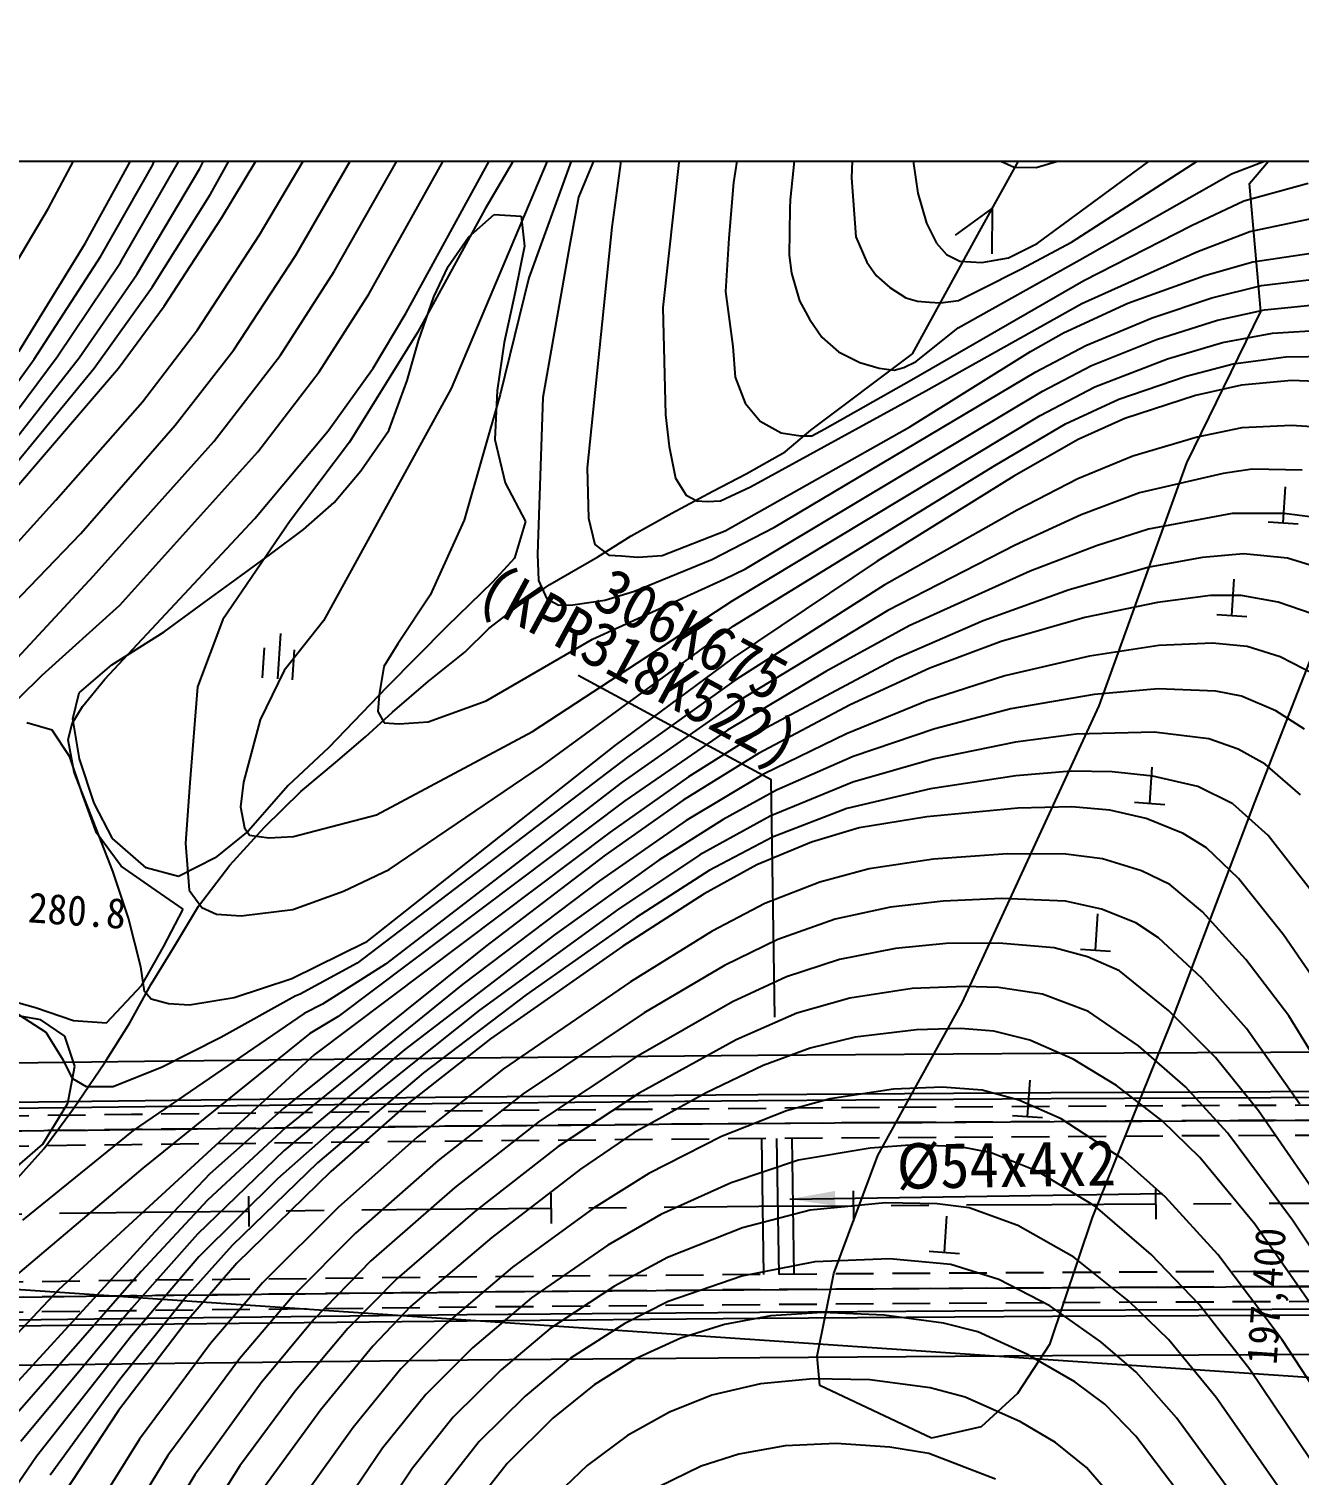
# Model space of a CAD drawing. Header units: millimetres. Extents: x 9574 to 10370, y 1103 to 1809.
# Drawn here: x 9885.7 to 9969.7, y 1464.2 to 1559.9 of the extents above; entities that cross this region are included whole.
import ezdxf
from ezdxf.enums import TextEntityAlignment as Align
from ezdxf.xclip import XClip

# ---------------------------------------------------------------- set-up
doc = ezdxf.new("R2010")
doc.units = ezdxf.units.MM
doc.header["$LTSCALE"] = 10
doc.header["$MEASUREMENT"] = 0
doc.header["$XCLIPFRAME"] = 2
doc.linetypes.add('CENTER', pattern=[2, 1.25, -0.25, 0.25, -0.25])
doc.linetypes.add('HIDDEN', pattern=[0.375, 0.25, -0.125])
doc.layers.add('TX-PAPR', color=2, linetype='Continuous', plot=False)
doc.layers.add('TZ-BASE', color=253, linetype='Continuous')
doc.layers.add('TZ-CABL', color=4, linetype='Continuous')
doc.styles.add('HANA', font='GulimChe.ttf')
doc.styles.get("Standard").update_dxf_attribs({"font": 'GulimChe.ttf'})
doc.linetypes.add('ZIGZAG', pattern='A,0.0001,-0.2,[131,ltypeshp.shx,S=0.2,R=0,X=-0.2,Y=0],-0.4,[131,ltypeshp.shx,S=0.2,R=180,X=0.2,Y=0],-0.2', length=0.8001)
doc.dimstyles.get("Standard").update_dxf_attribs({"dimtxt": 0.18, "dimasz": 0.18, "dimexe": 0.18, "dimexo": 0.0625, "dimgap": 0.09, "dimtad": 0, "dimtih": 1, "dimtoh": 1, "dimdec": 4, "dimzin": 0, "dimdsep": 46, "dimtxsty": 'Standard', "dimcen": 0.09, "dimadec": 0, "dimazin": 0, "dimtfac": 1, "dimtdec": 4, "dimtofl": 0, "dimtmove": 0, "dimatfit": 3, "dimfxl": 0, "dimtolj": 1, "dimtzin": 0, "dimarcsym": 0})

# ---------------------------------------------------------------- blocks, each defined once
blk = doc.blocks.new('JD-DHGFJ67SF3CG')
at = {"layer": 'TZ-BASE'}
for p, q in [((236.706, 74.514, 287), (241.411, 83.747, 287)), ((237.414, 72.814, 286), (242.983, 82.783, 286)), ((235.299, 74.959, 288), (238.752, 82.224, 288)), ((238.159, 71.278, 285), (244.283, 81.342, 285)), ((240.666, 70.135, 284), (246.604, 80.152, 284)), ((279.988, 79.576, 271), (279.819, 73.889, 271)), ((233.592, 74.762, 289), (235.485, 78.9, 289)), ((243.056, 68.79, 283), (249.172, 79.325, 283)), ((245.593, 67.697, 282), (251.716, 78.47, 282)), ((269.263, 78.779, 274), (268.399, 74.908, 274)), ((272.854, 79.068, 273), (272.001, 73.596, 273)), ((276.429, 79.336, 272), (275.765, 72.44, 272)), ((288.285, 70.339, 261.42), (293.26, 79.361, 261.42)), ((222.504, 71.035, 292), (226.32, 78.07, 292)), ((226.706, 71.882, 291), (229.711, 77.596, 291)), ((260.861, 77.762, 278), (253.324, 59.963, 278)), ((259.096, 77.855, 279), (255.593, 71.844, 279)), ((247.889, 66.197, 281), (253.954, 77.066, 281)), ((250.352, 64.956, 280), (256.904, 76.951, 280)), ((262.115, 77.319, 277), (258.474, 67.271, 277)), ((263.614, 77.092, 276), (261.756, 72.609, 276)), ((229.126, 69.541, 290), (232.56, 75.793, 290)), ((283.736, 76.099, 270), (284.205, 72.885, 270)), ((292.091, 69.558, 270), (301.171, 76.234, 270)), ((294.37, 69.633, 271), (303.818, 75.735, 271)), ((306.132, 73.512, 303.7), (308.531, 76.355, 303.7)), ((230.153, 68.702, 289), (233.592, 74.762, 289)), ((231.457, 68.293, 288), (235.299, 74.959, 288)), ((264.582, 75.174, 275), (263.951, 70.621, 275)), ((268.399, 74.908, 274), (267.333, 65.314, 274)), ((289.684, 75.001, 269), (290.58, 74.592, 269)), ((292.029, 74.579, 269), (293.451, 75.001, 269)), ((304.939, 74.167, 272), (308.305, 75.448, 272)), ((232.537, 67.507, 287), (236.706, 74.514, 287)), ((279.819, 73.889, 271), (280.098, 69.996, 271)), ((290.58, 74.592, 269), (292.029, 74.579, 269)), ((294.915, 68.477, 272), (304.939, 74.167, 272)), ((233.569, 66.653, 286), (237.414, 72.814, 286)), ((272.001, 73.596, 273), (271.693, 69.897, 273)), ((284.205, 72.885, 270), (284.774, 70.899, 270)), ((305.763, 72.364, 273), (310.019, 73.539, 273)), ((306.877, 65.042, 303.7), (306.132, 73.512, 303.7)), ((222.512, 64.831, 291), (226.706, 71.882, 291)), ((255.593, 71.844, 279), (251.114, 63.67, 279)), ((261.756, 72.609, 276), (261.17, 69.367, 276)), ((275.737, 71.862, 272), (275.692, 68.781, 272)), ((275.765, 72.44, 272), (275.737, 71.862, 272)), ((286.7, 70.101, 261.42), (289.127, 71.865, 261.42)), ((289.127, 71.865, 261.42), (289.092, 68.866, 261.42)), ((302.306, 70.731, 273), (305.763, 72.364, 273)), ((234.355, 65.415, 285), (238.159, 71.278, 285)), ((254.472, 69.979, 279.34), (256.177, 71.466, 279.34)), ((256.177, 71.466, 279.34), (257.954, 71.355, 279.34)), ((257.954, 71.355, 279.34), (258.189, 69.375, 279.34)), ((284.774, 70.899, 270), (285.434, 69.569, 270)), ((306.165, 70.352, 274), (310.775, 71.324, 274)), ((236.563, 63.846, 284), (240.666, 70.135, 284)), ((253.127, 68.036, 279.34), (254.472, 69.979, 279.34)), ((263.951, 70.621, 275), (262.331, 54.702, 275)), ((271.693, 69.897, 273), (271.484, 66.373, 273)), ((280.098, 69.996, 271), (280.826, 68.318, 271)), ((283.854, 62.252, 261.42), (288.285, 70.339, 261.42)), ((295.19, 67.108, 273), (302.306, 70.731, 273)), ((302.656, 68.998, 274), (306.165, 70.352, 274)), ((224.746, 62.414, 290), (229.126, 69.541, 290)), ((258.189, 69.375, 279.34), (257.562, 66.34, 279.34)), ((261.17, 69.367, 276), (259.394, 59.367, 276)), ((285.434, 69.569, 270), (286.096, 68.815, 270)), ((290.196, 68.595, 270), (292.091, 69.558, 270)), ((291.014, 67.848, 271), (294.37, 69.633, 271)), ((295.053, 65.576, 274), (302.656, 68.998, 274)), ((306.346, 68.341, 275), (311.25, 69.066, 275)), ((225.755, 61.905, 289), (230.153, 68.702, 289)), ((227.283, 62.043, 288), (231.457, 68.293, 288)), ((238.964, 62.526, 283), (243.056, 68.79, 283)), ((252.187, 66.015, 279.34), (253.127, 68.036, 279.34)), ((275.692, 68.781, 272), (275.835, 67.592, 272)), ((280.826, 68.318, 271), (281.44, 67.434, 271)), ((286.096, 68.815, 270), (286.974, 68.391, 270)), ((286.875, 63.976, 272), (294.915, 68.477, 272)), ((286.974, 68.391, 270), (288.441, 68.293, 270)), ((288.441, 68.293, 270), (290.196, 68.595, 270)), ((303.183, 67.425, 275), (306.346, 68.341, 275)), ((228.727, 61.995, 287), (232.537, 67.507, 287)), ((242.042, 62.172, 282), (245.593, 67.697, 282)), ((258.474, 67.271, 277), (256.58, 59.559, 277)), ((275.835, 67.592, 272), (276.384, 65.758, 272)), ((281.44, 67.434, 271), (282.34, 66.643, 271)), ((283.777, 60.538, 273), (295.19, 67.108, 273)), ((288.34, 66.514, 271), (291.014, 67.848, 271)), ((298.092, 65.595, 275), (303.183, 67.425, 275)), ((306.928, 66.771, 276), (311.341, 67.312, 276)), ((229.719, 61.31, 286), (233.569, 66.653, 286)), ((244.614, 61.07, 281), (247.889, 66.197, 281)), ((251.177, 63.107, 279.34), (252.187, 66.015, 279.34)), ((257.562, 66.34, 279.34), (256.842, 62.991, 279.34)), ((271.484, 66.373, 273), (271.967, 62.747, 273)), ((282.34, 66.643, 271), (283.416, 65.952, 271)), ((286.885, 65.771, 271), (288.34, 66.514, 271)), ((303.64, 65.964, 276), (306.928, 66.771, 276)), ((231.326, 61.299, 285), (234.355, 65.415, 285)), ((267.333, 65.314, 274), (267.333, 65.309, 274)), ((267.333, 65.309, 274), (267.503, 58.223, 274)), ((276.384, 65.758, 272), (277.03, 64.535, 272)), ((283.416, 65.952, 271), (284.187, 65.731, 271)), ((284.187, 65.731, 271), (284.97, 65.678, 271)), ((284.737, 59.799, 274), (295.053, 65.576, 274)), ((284.97, 65.678, 271), (285.696, 65.628, 271)), ((285.696, 65.628, 271), (286.885, 65.771, 271)), ((293.834, 63.65, 275), (298.092, 65.595, 275)), ((299.701, 64.629, 276), (303.64, 65.964, 276)), ((304.017, 64.49, 277), (307.127, 65.17, 277)), ((307.127, 65.17, 277), (311.083, 65.557, 277)), ((248.172, 61.301, 280), (250.352, 64.956, 280)), ((277.03, 64.535, 272), (277.848, 63.356, 272)), ((295.305, 62.809, 276), (299.701, 64.629, 276)), ((299.996, 63.199, 277), (304.017, 64.49, 277)), ((301.995, 55.031, 303.7), (306.877, 65.042, 303.7)), ((232.909, 59.083, 284), (236.563, 63.846, 284)), ((251.114, 63.67, 279), (246.607, 56.41, 279)), ((277.848, 63.356, 272), (278.961, 62.382, 272)), ((284.084, 61.752, 272), (286.875, 63.976, 272)), ((291.659, 62.408, 275), (293.834, 63.65, 275)), ((295.682, 61.473, 277), (299.996, 63.199, 277)), ((304.353, 63.004, 278), (307.658, 63.61, 278)), ((307.658, 63.61, 278), (311.216, 63.832, 278)), ((235.087, 57.539, 283), (238.964, 62.526, 283)), ((250.416, 60.483, 279.34), (251.177, 63.107, 279.34)), ((256.842, 62.991, 279.34), (256.386, 59.835, 279.34)), ((271.967, 62.747, 273), (272.109, 60.716, 273)), ((277.116, 57.209, 261.42), (283.854, 62.252, 261.42)), ((278.961, 62.382, 272), (280.373, 61.668, 272)), ((283.681, 57.413, 275), (291.659, 62.408, 275)), ((292.012, 61.069, 276), (295.305, 62.809, 276)), ((300.719, 61.918, 278), (304.353, 63.004, 278)), ((222.245, 57.062, 289), (225.755, 61.905, 289)), ((223.219, 56.625, 288), (227.283, 62.043, 288)), ((223.953, 55.881, 287), (228.727, 61.995, 287)), ((224.17, 54.529, 286), (229.719, 61.31, 286)), ((224.588, 53.432, 285), (231.326, 61.299, 285)), ((237.641, 56.45, 282), (242.042, 62.172, 282)), ((245.202, 57.161, 280), (248.172, 61.301, 280)), ((280.373, 61.668, 272), (281.639, 61.301, 272)), ((281.639, 61.301, 272), (282.641, 61.177, 272)), ((282.641, 61.177, 272), (283.271, 61.358, 272)), ((283.271, 61.358, 272), (284.084, 61.752, 272)), ((292.438, 59.786, 277), (295.682, 61.473, 277)), ((295.899, 60.068, 278), (300.719, 61.918, 278)), ((301.951, 60.784, 279), (305.046, 61.599, 279)), ((305.046, 61.599, 279), (308.539, 62.054, 279)), ((308.539, 62.054, 279), (311.467, 62.098, 279)), ((240.542, 55.776, 281), (244.614, 61.07, 281)), ((249.219, 57.177, 279.34), (250.416, 60.483, 279.34)), ((272.109, 60.716, 273), (272.777, 58.986, 273)), ((274.716, 50.785, 276), (292.012, 61.069, 276)), ((278.052, 57.279, 273), (283.777, 60.538, 273)), ((297.493, 59.251, 279), (301.951, 60.784, 279)), ((308.914, 60.483, 280), (305.601, 60.172, 280)), ((311.733, 60.372, 280), (308.914, 60.483, 280)), ((253.324, 59.963, 278), (244.888, 44.583, 278)), ((256.58, 59.559, 277), (254.188, 51.243, 277)), ((256.386, 59.835, 279.34), (256.224, 56.579, 279.34)), ((259.394, 59.367, 276), (259.051, 48.996, 276)), ((272.798, 48.029, 277), (292.438, 59.786, 277)), ((273.13, 53.46, 274), (284.737, 59.799, 274)), ((292.286, 58.163, 278), (295.899, 60.068, 278)), ((302.574, 59.486, 280), (297.897, 57.969, 280)), ((305.601, 60.172, 280), (302.574, 59.486, 280)), ((227.183, 52.571, 284), (232.909, 59.083, 284)), ((272.777, 58.986, 273), (273.763, 57.796, 273)), ((293.967, 57.624, 279), (297.493, 59.251, 279)), ((228.832, 50.355, 283), (235.087, 57.539, 283)), ((267.503, 58.223, 274), (267.753, 56.129, 274)), ((271.455, 50.553, 275), (283.681, 57.413, 275)), ((271.962, 45.923, 278), (292.286, 58.163, 278)), ((273.763, 57.796, 273), (275.171, 57.026, 273)), ((289.286, 54.86, 279), (293.967, 57.624, 279)), ((297.897, 57.969, 280), (294.798, 56.583, 280)), ((308.921, 57.516, 281), (305.638, 57.35, 281)), ((311.301, 57.364, 281), (308.921, 57.516, 281)), ((229.674, 47.571, 282), (237.641, 56.45, 282)), ((240.347, 51.369, 280), (245.202, 57.161, 280)), ((247.353, 54.507, 279.34), (249.219, 57.177, 279.34)), ((256.224, 56.579, 279.34), (256.902, 53.726, 279.34)), ((275.171, 57.026, 273), (276.449, 56.827, 273)), ((275.424, 55.77, 272.43), (277.116, 57.209, 272.43)), ((276.449, 56.827, 273), (277.179, 56.833, 273)), ((277.179, 56.833, 273), (278.052, 57.279, 273)), ((294.798, 56.583, 280), (290.54, 54.149, 280)), ((302.685, 56.73, 281), (298.413, 55.489, 281)), ((305.638, 57.35, 281), (302.685, 56.73, 281)), ((231.416, 45.634, 281), (240.542, 55.776, 281)), ((246.607, 56.41, 279), (242.695, 51.206, 279)), ((267.753, 56.129, 274), (268.171, 54.023, 274)), ((272.849, 54.322, 272.43), (275.424, 55.77, 272.43)), ((262.331, 54.702, 275), (262.425, 51.382, 275)), ((271.989, 44.245, 279), (289.286, 54.86, 279)), ((298.413, 55.489, 281), (294.785, 53.975, 281)), ((296.199, 38.968, 303.7), (301.995, 55.031, 303.7)), ((306.322, 54.613, 282), (304.394, 54.345, 282)), ((309.614, 54.564, 282), (306.322, 54.613, 282)), ((245.587, 52.423, 279.34), (247.353, 54.507, 279.34)), ((256.902, 53.726, 279.34), (258.24, 51.159, 279.34)), ((268.171, 54.023, 274), (268.881, 52.908, 274)), ((270.636, 53.17, 272.43), (272.849, 54.322, 272.43)), ((290.54, 54.149, 280), (281.519, 48.537, 280)), ((294.785, 53.975, 281), (290.763, 51.909, 281)), ((304.394, 54.345, 282), (298.857, 53.047, 282)), ((267.931, 51.721, 272.43), (270.636, 53.17, 272.43)), ((268.881, 52.908, 274), (269.585, 52.523, 274)), ((271.158, 52.528, 274), (273.13, 53.46, 274)), ((298.857, 53.047, 282), (295.01, 51.597, 282)), ((308.36, 51.068, 284.88), (308.523, 53.463, 284.88)), ((217.444, 41.828, 284), (227.183, 52.571, 284)), ((243.561, 50.637, 279.34), (245.587, 52.423, 279.34)), ((265.233, 50.221, 272.43), (267.931, 51.721, 272.43)), ((269.585, 52.523, 274), (270.256, 52.477, 274)), ((270.256, 52.477, 274), (271.158, 52.528, 274)), ((290.763, 51.909, 281), (281.973, 46.945, 281)), ((304.987, 51.693, 283), (299.467, 50.663, 283)), ((308.4, 51.694, 283), (304.987, 51.693, 283)), ((310.327, 51.436, 283), (308.4, 51.694, 283)), ((230.433, 40.733, 280), (240.347, 51.369, 280)), ((242.695, 51.206, 279), (238.236, 44.671, 279)), ((254.188, 51.243, 277), (251.935, 46.29, 277)), ((258.24, 51.159, 279.34), (257.514, 48.743, 279.34)), ((262.425, 51.382, 275), (262.841, 49.644, 275)), ((270.583, 48.648, 276), (274.716, 50.785, 276)), ((295.01, 51.597, 282), (290.633, 49.593, 282)), ((307.362, 51.136, 284.88), (309.358, 51, 284.88)), ((220.099, 41.296, 283), (228.832, 50.355, 283)), ((241.384, 49.001, 279.34), (243.561, 50.637, 279.34)), ((263.033, 48.827, 272.43), (265.233, 50.221, 272.43)), ((267.281, 48.914, 275), (271.455, 50.553, 275)), ((299.467, 50.663, 283), (296.014, 49.56, 283)), ((239.412, 47.562, 279.34), (241.384, 49.001, 279.34)), ((259.051, 48.996, 276), (259.115, 47.259, 276)), ((259.851, 47, 272.43), (263.033, 48.827, 272.43)), ((262.841, 49.644, 275), (263.755, 48.94, 275)), ((263.755, 48.94, 275), (264.606, 48.882, 275)), ((264.606, 48.882, 275), (265.67, 48.81, 275)), ((265.67, 48.81, 275), (267.281, 48.914, 275)), ((290.633, 49.593, 282), (282.211, 45.267, 282)), ((296.014, 49.56, 283), (291.636, 47.869, 283)), ((305.737, 49.013, 284), (303.026, 48.786, 284)), ((308.654, 48.723, 284), (305.737, 49.013, 284)), ((257.514, 48.743, 279.34), (256.062, 47.148, 279.34)), ((265.451, 46.554, 276), (270.583, 48.648, 276)), ((271.396, 47.339, 277), (272.798, 48.029, 277)), ((281.519, 48.537, 280), (271.987, 42.132, 280)), ((291.636, 47.869, 283), (283.631, 44.263, 283)), ((299.496, 48.146, 284), (294.199, 46.639, 284)), ((303.026, 48.786, 284), (299.496, 48.146, 284)), ((312.481, 48.001, 303.7), (306.459, 32.595, 303.7)), ((311.018, 48.002, 284), (308.654, 48.723, 284)), ((215.255, 32.034, 282), (229.674, 47.571, 282)), ((237.006, 45.801, 279.34), (239.412, 47.562, 279.34)), ((256.062, 47.148, 279.34), (253.055, 44.206, 279.34)), ((257.716, 45.531, 272.43), (259.851, 47, 272.43)), ((259.115, 47.259, 276), (259.67, 46.036, 276)), ((262.68, 43.369, 277), (271.396, 47.339, 277)), ((281.973, 46.945, 281), (272.181, 40.7, 281)), ((304.966, 44.945, 286.8), (305.129, 47.339, 286.8)), ((251.935, 46.29, 277), (249.8, 43.062, 277)), ((258.706, 37.258, 278), (271.962, 45.923, 278)), ((259.67, 46.036, 276), (260.462, 45.617, 276)), ((261.376, 45.646, 276), (263.495, 45.958, 276)), ((263.495, 45.958, 276), (265.451, 46.554, 276)), ((294.199, 46.639, 284), (288.518, 44.582, 284)), ((303.551, 46.27, 285), (300.047, 45.811, 285)), ((305.592, 46.273, 285), (303.551, 46.27, 285)), ((308.025, 45.832, 285), (305.592, 46.273, 285)), ((226.279, 40.992, 281), (231.416, 45.634, 281)), ((234.359, 43.867, 279.34), (237.006, 45.801, 279.34)), ((255.823, 44.087, 272.43), (257.716, 45.531, 272.43)), ((260.462, 45.617, 276), (261.376, 45.646, 276)), ((282.211, 45.267, 282), (272.086, 39.135, 282)), ((300.047, 45.811, 285), (295.252, 44.804, 285)), ((303.968, 45.013, 286.8), (305.963, 44.877, 286.8)), ((310.289, 45.041, 285), (308.025, 45.832, 285)), ((238.236, 44.671, 279), (236.565, 40.226, 279)), ((244.888, 44.583, 278), (242.293, 41.295, 278)), ((253.055, 44.206, 279.34), (249.083, 40.197, 279.34)), ((254.233, 42.522, 272.43), (255.823, 44.087, 272.43)), ((259.375, 35.024, 279), (271.989, 44.245, 279)), ((283.631, 44.263, 283), (278.12, 41.242, 283)), ((288.518, 44.582, 284), (282.796, 42.093, 284)), ((295.252, 44.804, 285), (289.719, 43.219, 285)), ((230.882, 41.678, 279.34), (234.359, 43.867, 279.34)), ((242.048, 43.74, 289.92), (241.844, 40.747, 289.92)), ((249.8, 43.062, 277), (248.878, 41.575, 277)), ((255.653, 39.289, 277), (262.68, 43.369, 277)), ((289.719, 43.219, 285), (284.992, 41.45, 285)), ((303.695, 43.112, 286), (300.137, 42.963, 286)), ((305.993, 42.884, 286), (303.695, 43.112, 286)), ((240.846, 40.815, 289.92), (240.983, 42.81, 289.92)), ((242.842, 40.679, 289.92), (242.978, 42.674, 289.92)), ((251.806, 40.582, 272.43), (254.233, 42.522, 272.43)), ((271.987, 42.132, 280), (264.156, 36.337, 280)), ((295.556, 42.256, 286), (289.958, 40.951, 286)), ((300.137, 42.963, 286), (295.556, 42.256, 286)), ((308.171, 42.202, 286), (305.993, 42.884, 286)), ((310.488, 41.025, 286), (308.171, 42.202, 286)), ((228.73, 39.821, 279.34), (230.882, 41.678, 279.34)), ((242.293, 41.295, 278), (240.702, 38.03, 278)), ((248.878, 41.575, 277), (248.566, 39.682, 277)), ((278.12, 41.242, 283), (271.613, 37.357, 283)), ((282.796, 42.093, 284), (274.139, 37.481, 284)), ((284.992, 41.45, 285), (279.733, 39.025, 285)), ((220.509, 35.302, 281), (226.279, 40.992, 281)), ((228.945, 38.921, 280), (230.433, 40.733, 280)), ((236.565, 40.226, 279), (236.041, 33.88, 279)), ((249.083, 40.197, 279.34), (245.252, 36.198, 279.34)), ((249.451, 38.538, 272.43), (251.806, 40.582, 272.43)), ((272.181, 40.7, 281), (264.998, 35.565, 281)), ((289.958, 40.951, 286), (284.82, 39.288, 286)), ((228.313, 38.105, 279.34), (228.73, 39.821, 279.34)), ((248.566, 39.682, 277), (248.492, 38.592, 277)), ((251.82, 37.91, 277), (255.653, 39.289, 277)), ((284.82, 39.288, 286), (279.474, 37.123, 286)), ((295.857, 39.723, 287), (290.35, 38.765, 287)), ((300.092, 40.099, 287), (295.857, 39.723, 287)), ((303.9, 39.94, 287), (300.092, 40.099, 287)), ((305.613, 39.598, 287), (303.9, 39.94, 287)), ((307.868, 38.627, 287), (305.613, 39.598, 287)), ((228.27, 37.786, 280), (228.945, 38.921, 280)), ((247.676, 36.915, 272.43), (249.451, 38.538, 272.43)), ((248.492, 38.592, 277), (248.896, 37.835, 277)), ((272.086, 39.135, 282), (264.639, 33.911, 282)), ((279.733, 39.025, 285), (273.668, 35.819, 285)), ((290.35, 38.765, 287), (285.315, 37.443, 287)), ((287.141, 19.319, 303.7), (296.199, 38.968, 303.7)), ((309.766, 37.421, 287), (307.868, 38.627, 287)), ((226.938, 37.347, 280.67), (225.267, 37.832, 280.67)), ((228.12, 35.582, 280.67), (226.938, 37.347, 280.67)), ((228.003, 36.723, 280), (228.27, 37.786, 280)), ((228.754, 35.469, 279.34), (228.313, 38.105, 279.34)), ((240.702, 38.03, 278), (239.6, 33.911, 278)), ((248.896, 37.835, 277), (249.895, 37.767, 277)), ((249.895, 37.767, 277), (251.82, 37.91, 277)), ((271.613, 37.357, 283), (264.825, 32.682, 283)), ((274.139, 37.481, 284), (269.034, 34.273, 284)), ((285.315, 37.443, 287), (279.915, 35.602, 287)), ((228.402, 34.573, 280), (228.003, 36.723, 280)), ((245.686, 35.216, 272.43), (247.676, 36.915, 272.43)), ((248.391, 31.761, 278), (258.706, 37.258, 278)), ((279.474, 37.123, 286), (274.031, 34.464, 286)), ((290.67, 36.567, 288), (285.278, 35.454, 288)), ((294.669, 37.091, 288), (290.67, 36.567, 288)), ((299.828, 37.216, 288), (294.669, 37.091, 288)), ((303.457, 36.772, 288), (299.828, 37.216, 288)), ((305.382, 36.095, 288), (303.457, 36.772, 288)), ((228.902, 33.224, 280.67), (228.12, 35.582, 280.67)), ((229.716, 32.527, 279.34), (228.754, 35.469, 279.34)), ((245.252, 36.198, 279.34), (242.555, 33.696, 279.34)), ((264.998, 35.565, 281), (247.109, 21.937, 281)), ((264.156, 36.337, 280), (247.678, 23.304, 280)), ((273.668, 35.819, 285), (268.668, 32.727, 285)), ((279.915, 35.602, 287), (274.855, 33.376, 287)), ((285.278, 35.454, 288), (279.908, 33.924, 288)), ((307.177, 35.114, 288), (305.382, 36.095, 288)), ((230.963, 28.022, 280), (228.402, 34.573, 280)), ((243.4, 33.297, 272.43), (245.686, 35.216, 272.43)), ((249.239, 28.147, 279), (259.375, 35.024, 279)), ((274.031, 34.464, 286), (268.877, 31.384, 286)), ((294.338, 34.645, 289), (290.684, 34.342, 289)), ((297.061, 34.608, 289), (294.338, 34.645, 289)), ((299.746, 34.319, 289), (297.061, 34.608, 289)), ((299.537, 32.516, 290.96), (299.701, 34.91, 290.96)), ((309.51, 33.068, 288), (307.177, 35.114, 288)), ((236.041, 33.88, 279), (235.769, 29.886, 279)), ((239.6, 33.911, 278), (239.398, 32.283, 278)), ((242.555, 33.696, 279.34), (239.904, 30.679, 279.34)), ((264.639, 33.911, 282), (249.001, 21.878, 282)), ((269.034, 34.273, 284), (263.86, 30.614, 284)), ((279.908, 33.924, 288), (274.432, 31.666, 288)), ((290.684, 34.342, 289), (285.04, 33.478, 289)), ((302.727, 33.621, 289), (299.746, 34.319, 289)), ((305.034, 32.471, 289), (302.727, 33.621, 289)), ((229.874, 30.571, 280.67), (228.902, 33.224, 280.67)), ((240.984, 30.936, 272.43), (243.4, 33.297, 272.43)), ((264.825, 32.682, 283), (245.866, 18.418, 283)), ((268.668, 32.727, 285), (263.517, 29.081, 285)), ((274.855, 33.376, 287), (271.329, 31.449, 287)), ((285.04, 33.478, 289), (279.507, 32.167, 289)), ((298.54, 32.584, 290.96), (300.535, 32.448, 290.96)), ((306.459, 32.595, 303.7), (300.92, 17.958, 303.7)), ((230.93, 30.189, 279.34), (229.716, 32.527, 279.34)), ((239.398, 32.283, 278), (239.668, 30.897, 278)), ((242.911, 30.311, 278), (248.391, 31.761, 278)), ((274.432, 31.666, 288), (269.779, 29.103, 288)), ((279.507, 32.167, 289), (274.592, 30.287, 289)), ((284.792, 31.63, 290), (280.329, 30.887, 290)), ((290.824, 32.187, 290), (284.792, 31.63, 290)), ((294.379, 32.293, 290), (290.824, 32.187, 290)), ((296.897, 32.07, 290), (294.379, 32.293, 290)), ((299.309, 31.512, 290), (296.897, 32.07, 290)), ((307.37, 30.379, 289), (305.034, 32.471, 289)), ((239.904, 30.679, 279.34), (237.728, 28.903, 279.34)), ((238.698, 28.426, 272.43), (240.984, 30.936, 272.43)), ((239.668, 30.897, 278), (240, 30.418, 278)), ((268.877, 31.384, 286), (263.153, 27.386, 286)), ((271.329, 31.449, 287), (267.077, 28.745, 287)), ((280.329, 30.887, 290), (277.162, 29.953, 290)), ((301.757, 30.521, 290), (299.309, 31.512, 290)), ((231.517, 28.364, 280.67), (229.874, 30.571, 280.67)), ((233.153, 28.243, 279.34), (230.93, 30.189, 279.34)), ((235.769, 29.886, 279), (236.012, 26.77, 279)), ((240, 30.418, 278), (241.265, 30.241, 278)), ((241.265, 30.241, 278), (242.911, 30.311, 278)), ((263.86, 30.614, 284), (244.28, 15.882, 284)), ((274.592, 30.287, 289), (270.407, 28.08, 289)), ((277.162, 29.953, 290), (273.544, 28.446, 290)), ((303.299, 29.569, 290), (301.757, 30.521, 290)), ((310.321, 26.598, 289), (307.37, 30.379, 289)), ((237.728, 28.903, 279.34), (235.31, 27.685, 279.34)), ((263.517, 29.081, 285), (255.608, 23.034, 285)), ((267.077, 28.745, 287), (260.172, 23.82, 287)), ((269.779, 29.103, 288), (264.335, 25.478, 288)), ((285.228, 28.83, 291), (280.987, 28.186, 291)), ((290.128, 29.17, 291), (285.228, 28.83, 291)), ((293.997, 29.15, 291), (290.128, 29.17, 291)), ((296.407, 28.851, 291), (293.997, 29.15, 291)), ((298.994, 28.05, 291), (296.407, 28.851, 291)), ((305.414, 27.533, 290), (303.299, 29.569, 290)), ((231.984, 24.911, 280), (230.963, 28.022, 280)), ((233.823, 26.754, 280.67), (231.517, 28.364, 280.67)), ((235.31, 27.685, 279.34), (233.153, 28.243, 279.34)), ((236.619, 25.721, 272.43), (238.698, 28.426, 272.43)), ((246.223, 26.712, 279), (249.239, 28.147, 279)), ((270.407, 28.08, 289), (265.568, 24.961, 289)), ((273.544, 28.446, 290), (270.076, 26.534, 290)), ((280.987, 28.186, 291), (277.719, 27.304, 291)), ((300.87, 27.149, 291), (298.994, 28.05, 291)), ((263.153, 27.386, 286), (254.111, 20.542, 286)), ((277.719, 27.304, 291), (274.088, 25.878, 291)), ((303.02, 25.332, 291), (300.87, 27.149, 291)), ((308.392, 23.808, 290), (305.414, 27.533, 290)), ((235.613, 25.519, 280.67), (233.823, 26.754, 280.67)), ((236.012, 26.77, 279), (236.846, 25.619, 279)), ((242.856, 25.482, 279), (246.223, 26.712, 279)), ((270.076, 26.534, 290), (264.695, 23.057, 290)), ((274.088, 25.878, 291), (270.605, 24.055, 291)), ((285.868, 26.05, 292), (282.401, 25.641, 292)), ((289.764, 26.212, 292), (285.868, 26.05, 292)), ((293.97, 26.034, 292), (289.764, 26.212, 292)), ((296.347, 25.508, 292), (293.97, 26.034, 292)), ((232.815, 21.707, 280), (231.984, 24.911, 280)), ((234.299, 23.013, 280.67), (235.613, 25.519, 280.67)), ((234.977, 22.946, 272.43), (236.619, 25.721, 272.43)), ((236.846, 25.619, 279), (237.82, 25.188, 279)), ((237.82, 25.188, 279), (239.454, 25.076, 279)), ((239.454, 25.076, 279), (242.856, 25.482, 279)), ((264.335, 25.478, 288), (255.198, 18.837, 288)), ((265.568, 24.961, 289), (258.286, 19.842, 289)), ((282.401, 25.641, 292), (278.728, 24.853, 292)), ((295.948, 22.807, 293.52), (296.112, 25.202, 293.52)), ((298.609, 24.61, 292), (296.347, 25.508, 292)), ((305.884, 22.181, 291), (303.02, 25.332, 291)), ((270.605, 24.055, 291), (265.186, 20.698, 291)), ((278.728, 24.853, 292), (274.945, 23.513, 292)), ((300.117, 23.622, 292), (298.609, 24.61, 292)), ((232.875, 20.494, 280.67), (234.299, 23.013, 280.67)), ((255.608, 23.034, 285), (242.265, 12.346, 285)), ((247.678, 23.304, 280), (242.787, 20.91, 280)), ((260.172, 23.82, 287), (250.272, 16.228, 287)), ((264.695, 23.057, 290), (255.941, 16.942, 290)), ((274.945, 23.513, 292), (271.404, 21.782, 292)), ((286.07, 23.231, 293), (282.713, 22.902, 293)), ((289.565, 23.271, 293), (286.07, 23.231, 293)), ((293.224, 22.963, 293), (289.565, 23.271, 293)), ((295.416, 22.359, 293), (293.224, 22.963, 293)), ((302.974, 20.946, 292), (300.117, 23.622, 292)), ((311.213, 19.709, 290), (308.392, 23.808, 290)), ((233.501, 20.561, 272.43), (234.977, 22.946, 272.43)), ((279.016, 22.186, 293), (275.521, 21.038, 293)), ((282.713, 22.902, 293), (279.016, 22.186, 293)), ((294.951, 22.875, 293.52), (296.946, 22.739, 293.52)), ((297.537, 21.44, 293), (295.416, 22.359, 293)), ((308.747, 18.451, 291), (305.884, 22.181, 291)), ((233.052, 20.059, 280), (232.815, 21.707, 280)), ((247.109, 21.937, 281), (243.356, 19.893, 281)), ((249.001, 21.878, 282), (244.818, 19.236, 282)), ((271.404, 21.782, 292), (266.109, 18.659, 292)), ((300.784, 18.812, 293), (297.537, 21.44, 293)), ((230.549, 17.986, 280.67), (232.875, 20.494, 280.67)), ((232.073, 17.993, 272.43), (233.501, 20.561, 272.43)), ((242.787, 20.91, 280), (238.971, 19.655, 280)), ((254.111, 20.542, 286), (242.402, 11.066, 286)), ((265.186, 20.698, 291), (256.794, 14.946, 291)), ((275.521, 21.038, 293), (271.941, 19.382, 293)), ((283.826, 20.254, 294), (279.709, 19.636, 294)), ((287.299, 20.405, 294), (283.826, 20.254, 294)), ((289.526, 20.328, 294), (287.299, 20.405, 294)), ((292.443, 19.894, 294), (289.526, 20.328, 294)), ((305.927, 17.614, 292), (302.974, 20.946, 292)), ((222.631, 19.899, 280.67), (225.847, 19.009, 280.67)), ((233.485, 19.563, 280), (233.052, 20.059, 280)), ((234.63, 19.252, 280), (233.485, 19.563, 280)), ((236.022, 19.157, 280), (234.63, 19.252, 280)), ((238.971, 19.655, 280), (236.022, 19.157, 280)), ((243.026, 19.752, 281), (238.1, 17.024, 281)), ((243.356, 19.893, 281), (243.026, 19.752, 281)), ((244.818, 19.236, 282), (243.606, 18.601, 282)), ((258.286, 19.842, 289), (251.512, 14.69, 289)), ((271.941, 19.382, 293), (265.553, 15.723, 293)), ((279.709, 19.636, 294), (276.195, 18.622, 294)), ((281.549, 9.206, 303.7), (287.141, 19.319, 303.7)), ((295.497, 18.752, 294), (292.443, 19.894, 294)), ((226.203, 18.202, 282.27), (223.676, 18.625, 282.27)), ((226.538, 17.344, 281), (224.746, 18.519, 281)), ((225.847, 19.009, 280.67), (228.345, 18.147, 280.67)), ((227.782, 17.102, 282.27), (226.203, 18.202, 282.27)), ((243.606, 18.601, 282), (232.298, 10.868, 282)), ((245.866, 18.418, 283), (243.983, 17.29, 283)), ((255.198, 18.837, 288), (247.723, 12.863, 288)), ((266.109, 18.659, 292), (258.091, 13.304, 292)), ((276.195, 18.622, 294), (272.179, 16.864, 294)), ((298.801, 16.482, 294), (295.497, 18.752, 294)), ((303.894, 15.701, 293), (300.784, 18.812, 293)), ((315.504, 7.36, 291), (308.747, 18.451, 291)), ((227.7, 15.51, 281), (226.538, 17.344, 281)), ((228.345, 18.147, 280.67), (230.549, 17.986, 280.67)), ((230.42, 15.359, 272.43), (232.073, 17.993, 272.43)), ((243.983, 17.29, 283), (232.946, 8.368, 283)), ((284.115, 17.529, 295), (280.065, 17.038, 295)), ((287.022, 17.627, 295), (284.115, 17.529, 295)), ((289.237, 17.44, 295), (287.022, 17.627, 295)), ((291.598, 16.843, 295), (289.237, 17.44, 295)), ((300.92, 17.958, 303.7), (295.734, 5.121, 303.7)), ((309.472, 12.611, 292), (305.927, 17.614, 292)), ((228.45, 15.132, 282.27), (227.782, 17.102, 282.27)), ((238.1, 17.024, 281), (234.222, 15.065, 281)), ((255.941, 16.942, 290), (250.502, 12.682, 290)), ((272.179, 16.864, 294), (265.773, 13.333, 294)), ((277.075, 16.313, 295), (273.977, 15.165, 295)), ((280.065, 17.038, 295), (277.075, 16.313, 295)), ((294.463, 15.592, 295), (291.598, 16.843, 295)), ((301.904, 13.761, 294), (298.801, 16.482, 294)), ((244.28, 15.882, 284), (227.367, 0.326, 284)), ((228.32, 14.298, 281), (227.7, 15.51, 281)), ((228.359, 12.332, 272.43), (230.42, 15.359, 272.43)), ((250.272, 16.228, 287), (242.279, 9.538, 287)), ((265.553, 15.723, 293), (259.168, 11.497, 293)), ((297.337, 13.852, 295), (294.463, 15.592, 295)), ((306.733, 12.173, 293), (303.894, 15.701, 293)), ((227.971, 12.669, 282.27), (228.45, 15.132, 282.27)), ((234.222, 15.065, 281), (230.974, 13.766, 281)), ((251.512, 14.69, 289), (244.492, 8.725, 289)), ((256.794, 14.946, 291), (251.083, 10.419, 291)), ((273.977, 15.165, 295), (270.197, 13.37, 295)), ((229.219, 13.769, 281), (228.32, 14.298, 281)), ((230.974, 13.766, 281), (229.219, 13.769, 281)), ((282.586, 13.597, 296), (278.397, 12.96, 296)), ((285.807, 13.742, 296), (282.586, 13.597, 296)), ((288.462, 13.536, 296), (285.807, 13.742, 296)), ((290.883, 12.88, 296), (288.462, 13.536, 296)), ((291.459, 11.797, 297.83), (291.622, 14.192, 297.83)), ((300.359, 11.516, 295), (297.337, 13.852, 295)), ((304.673, 10.713, 294), (301.904, 13.761, 294)), ((226.323, 9.965, 282.27), (227.971, 12.669, 282.27)), ((247.723, 12.863, 288), (241.839, 7.679, 288)), ((250.502, 12.682, 290), (245.385, 8.149, 290)), ((258.091, 13.304, 292), (252.483, 8.89, 292)), ((265.773, 13.333, 294), (260.416, 9.818, 294)), ((270.197, 13.37, 295), (265.425, 10.725, 295)), ((278.397, 12.96, 296), (275.516, 12.173, 296)), ((293.684, 11.633, 296), (290.883, 12.88, 296)), ((226.393, 9.66, 272.43), (228.359, 12.332, 272.43)), ((242.265, 12.346, 285), (237.364, 8, 285)), ((259.168, 11.497, 293), (253.581, 7.11, 293)), ((275.516, 12.173, 296), (271.221, 10.467, 296)), ((290.461, 11.865, 297.83), (292.456, 11.729, 297.83)), ((297.73, 8.994, 296), (293.684, 11.633, 296)), ((302.857, 9.082, 295), (300.359, 11.516, 295)), ((311.713, 4.94, 293), (306.733, 12.173, 293)), ((232.298, 10.868, 282), (224.99, 4.933, 282)), ((242.402, 11.066, 286), (237.222, 6.251, 286)), ((265.425, 10.725, 295), (261.879, 8.311, 295)), ((308.988, 4.943, 294), (304.673, 10.713, 294)), ((79.752, 10.249), (698.738, -31.967)), ((224.286, 7.288, 272.43), (226.393, 9.66, 272.43)), ((224.469, 8.358, 282.27), (226.323, 9.965, 282.27)), ((251.083, 10.419, 291), (245.869, 5.783, 291)), ((260.416, 9.818, 294), (254.909, 5.522, 294)), ((271.221, 10.467, 296), (266.411, 8.029, 296)), ((281.04, 9.703, 297), (276.297, 8.897, 297)), ((283.989, 9.928, 297), (281.04, 9.703, 297)), ((287.013, 9.791, 297), (283.989, 9.928, 297)), ((289.055, 9.393, 297), (287.013, 9.791, 297)), ((242.279, 9.538, 287), (236.559, 4.01, 287)), ((244.492, 8.725, 289), (238.842, 3.271, 289)), ((252.483, 8.89, 292), (247.01, 4.073, 292)), ((276.297, 8.897, 297), (271.857, 7.411, 297)), ((278.653, 1.415, 303.7), (281.549, 9.206, 303.7)), ((292.128, 8.156, 297), (289.055, 9.393, 297)), ((300.576, 6.457, 296), (297.73, 8.994, 296)), ((306.495, 4.672, 295), (302.857, 9.082, 295)), ((232.946, 8.368, 283), (221.649, -1.156, 283)), ((237.364, 8, 285), (233.734, 4.176, 285)), ((241.839, 7.679, 288), (236.648, 2.507, 288)), ((245.385, 8.149, 290), (239.153, 2.092, 290)), ((261.879, 8.311, 295), (256.034, 3.795, 295)), ((266.411, 8.029, 296), (262.74, 5.735, 296)), ((295.944, 5.839, 297), (292.128, 8.156, 297)), ((253.581, 7.11, 293), (248.022, 2.242, 293)), ((259.921, 6.719), (259.939, 4.719)), ((271.857, 7.411, 297), (267.208, 5.308, 297)), ((279.922, 6.879), (279.936, 4.879)), ((299.924, 6.999), (299.934, 4.999)), ((237.222, 6.251, 286), (232.832, 1.537, 286)), ((239.92, 6.519), (239.942, 4.519)), ((245.869, 5.783, 291), (240.859, 0.799, 291)), ((282.054, 6.096, 298), (277.081, 5.594, 298)), ((285.475, 6.026, 298), (282.054, 6.096, 298)), ((287.589, 5.749, 298), (285.475, 6.026, 298)), ((290.809, 4.58, 298), (287.589, 5.749, 298)), ((299.639, 2.666, 297), (295.944, 5.839, 297)), ((304.045, 2.662, 296), (300.576, 6.457, 296)), ((254.909, 5.522, 294), (249.755, 1.09, 294)), ((262.74, 5.735, 296), (257.401, 1.833, 296)), ((267.208, 5.308, 297), (263.69, 3.286, 297)), ((277.081, 5.594, 298), (272.607, 4.424, 298)), ((285.955, 2.811, 301.31), (286.118, 5.205, 301.31)), ((295.734, 5.121, 303.7), (292.905, -3.296, 303.7)), ((314.198, -2.971, 294), (308.988, 4.943, 294)), ((233.734, 4.176, 285), (222.565, -8.017, 285)), ((236.559, 4.01, 287), (232.198, -0.905, 287)), ((247.01, 4.073, 292), (242.841, -0.11, 292)), ((272.607, 4.424, 298), (267.642, 2.468, 298)), ((294.523, 2.48, 298), (290.809, 4.58, 298)), ((311.162, -2.013, 295), (306.495, 4.672, 295)), ((238.842, 3.271, 289), (235.802, -0.133, 289)), ((256.034, 3.795, 295), (250.644, -0.784, 295)), ((263.69, 3.286, 297), (258.643, -0.204, 297)), ((284.957, 2.879, 301.31), (286.952, 2.743, 301.31)), ((236.648, 2.507, 288), (232.185, -2.724, 288)), ((239.153, 2.092, 290), (235.837, -1.767, 290)), ((248.022, 2.242, 293), (244.257, -1.632, 293)), ((267.642, 2.468, 298), (264.13, 0.572, 298)), ((277.39, 2.183, 299), (272.569, 1.231, 299)), ((282.327, 2.374, 299), (277.39, 2.183, 299)), ((286.39, 2.001, 299), (282.327, 2.374, 299)), ((289.56, 1.007, 299), (286.39, 2.001, 299)), ((298.152, -0.426, 298), (294.523, 2.48, 298)), ((302.801, -0.647, 297), (299.639, 2.666, 297)), ((308.301, -2.983, 296), (304.045, 2.662, 296)), ((232.832, 1.537, 286), (223.843, -8.728, 286)), ((249.755, 1.09, 294), (246.495, -2.227, 294)), ((257.401, 1.833, 296), (252.998, -1.896, 296)), ((272.569, 1.231, 299), (267.687, -0.439, 299)), ((277.538, -4.052, 303.7), (278.653, 1.415, 303.7)), ((292.921, -0.725, 299), (289.56, 1.007, 299)), ((227.367, 0.326, 284), (216.268, -11.434, 284)), ((240.859, 0.799, 291), (237.418, -3.227, 291)), ((264.13, 0.572, 298), (259.882, -2.237, 298)), ((232.198, -0.905, 287), (224.876, -9.711, 287)), ((235.802, -0.133, 289), (231.42, -5.603, 289)), ((242.841, -0.11, 292), (239.327, -4.226, 292)), ((250.644, -0.784, 295), (248.164, -3.391, 295)), ((258.643, -0.204, 297), (254.735, -3.504, 297)), ((267.687, -0.439, 299), (264.83, -1.9, 299)), ((296.307, -3.111, 299), (292.921, -0.725, 299)), ((300.785, -2.96, 298), (298.152, -0.426, 298)), ((306.149, -4.948, 297), (302.801, -0.647, 297)), ((235.837, -1.767, 290), (231.341, -7.658, 290)), ((244.257, -1.632, 293), (240.778, -5.813, 293)), ((252.998, -1.896, 296), (250.009, -4.89, 296)), ((264.83, -1.9, 299), (261.225, -4.187, 299)), ((274.488, -1.391, 300), (271.403, -1.973, 300)), ((277.892, -1.16, 300), (274.488, -1.391, 300)), ((281.981, -1.347, 300), (277.892, -1.16, 300)), ((285.889, -1.867, 300), (281.981, -1.347, 300)), ((288.164, -2.459, 300), (285.889, -1.867, 300)), ((232.185, -2.724, 288), (225.917, -10.701, 288)), ((246.495, -2.227, 294), (243.015, -6.377, 294)), ((259.882, -2.237, 298), (256.647, -4.953, 298)), ((271.403, -1.973, 300), (268.518, -2.878, 300)), ((291.461, -3.938, 300), (288.164, -2.459, 300)), ((237.418, -3.227, 291), (232.714, -9.549, 291)), ((248.164, -3.391, 295), (244.699, -7.628, 295)), ((254.735, -3.504, 297), (251.661, -6.586, 297)), ((268.518, -2.878, 300), (265.525, -4.241, 300)), ((292.905, -3.296, 303.7), (290.79, -6.53, 303.7)), ((298.651, -5.107, 299), (296.307, -3.111, 299)), ((303.922, -6.799, 298), (300.785, -2.96, 298)), ((312.236, -9.023, 296), (308.301, -2.983, 296)), ((239.327, -4.226, 292), (234.602, -10.637, 292)), ((261.225, -4.187, 299), (258.225, -6.7, 299)), ((265.525, -4.241, 300), (262.787, -5.953, 300)), ((277.726, -6, 303.7), (277.538, -4.052, 303.7)), ((294.577, -5.759, 300), (291.461, -3.938, 300)), ((231.42, -5.603, 289), (226.808, -11.935, 289)), ((250.009, -4.89, 296), (246.855, -8.773, 296)), ((256.647, -4.953, 298), (253.472, -8.097, 298)), ((277.274, -5.548, 301), (273.783, -5.892, 301)), ((281.034, -5.617, 301), (277.274, -5.548, 301)), ((285.026, -6.143, 301), (281.034, -5.617, 301)), ((301.303, -8.134, 299), (298.651, -5.107, 299)), ((310.189, -10.932, 297), (306.149, -4.948, 297)), ((240.778, -5.813, 293), (236.373, -11.901, 293)), ((243.015, -6.377, 294), (239.367, -11.315, 294)), ((251.661, -6.586, 297), (248.801, -10.151, 297)), ((262.787, -5.953, 300), (260.058, -8.162, 300)), ((270.577, -6.649, 301), (267.784, -7.757, 301)), ((273.783, -5.892, 301), (270.577, -6.649, 301)), ((285.106, -9.49, 303.7), (277.726, -6, 303.7)), ((287.331, -6.781, 301), (285.026, -6.143, 301)), ((290.79, -6.53, 303.7), (288.384, -8.741, 303.7)), ((296.573, -7.24, 300), (294.577, -5.759, 300)), ((244.699, -7.628, 295), (240.992, -12.696, 295)), ((258.225, -6.7, 299), (255.192, -9.713, 299)), ((290.984, -8.407, 301), (287.331, -6.781, 301)), ((298.613, -9.345, 300), (296.573, -7.24, 300)), ((308.472, -13.313, 298), (303.922, -6.799, 298)), ((231.341, -7.658, 290), (227.775, -13.058, 290)), ((253.472, -8.097, 298), (250.786, -11.473, 298)), ((260.058, -8.162, 300), (257.033, -11.17, 300)), ((267.784, -7.757, 301), (264.998, -9.297, 301)), ((293.297, -9.771, 301), (290.984, -8.407, 301)), ((306.219, -14.846, 299), (301.303, -8.134, 299)), ((232.714, -9.549, 291), (228.744, -15.906, 291)), ((246.855, -8.773, 296), (243.456, -13.528, 296)), ((264.998, -9.297, 301), (262.323, -11.297, 301)), ((288.384, -8.741, 303.7), (285.106, -9.49, 303.7)), ((304.483, -17.045, 300), (298.613, -9.345, 300)), ((248.801, -10.151, 297), (245.017, -15.699, 297)), ((255.192, -9.713, 299), (252.727, -12.855, 299)), ((275.432, -9.993, 302), (272.356, -10.532, 302)), ((278.79, -9.826, 302), (275.432, -9.993, 302)), ((282.348, -10.084, 302), (278.79, -9.826, 302)), ((284.927, -10.501, 302), (282.348, -10.084, 302)), ((289.334, -12.195, 302), (284.927, -10.501, 302)), ((295.362, -11.43, 301), (293.297, -9.771, 301)), ((225.917, -10.701, 288), (221.571, -17.017, 288)), ((234.602, -10.637, 292), (231.046, -16.455, 292)), ((239.367, -11.315, 294), (236.903, -15.185, 294)), ((250.786, -11.473, 298), (247.634, -16.171, 298)), ((257.033, -11.17, 300), (254.786, -14.037, 300)), ((262.323, -11.297, 301), (259.357, -14.117, 301)), ((269.863, -11.329, 302), (267.03, -12.715, 302)), ((272.356, -10.532, 302), (269.863, -11.329, 302)), ((303.469, -20.839, 301), (295.362, -11.43, 301)), ((236.373, -11.901, 293), (233.252, -17.138, 293))]:
    blk.add_line(p, q, dxfattribs=at)
at = {"layer": 'TZ-BASE', "linetype": 'CENTER', "flags": 128}
blk.add_lwpolyline([(699.857, 0, 0.015501), (79.961, 2.48), (0, 0)], format="xyb", dxfattribs=at)
at = {"layer": 'TZ-BASE'}
for radius in [10010, 10010, 10007.4, 10007, 9993, 9992.6, 9990, 9990]:
    blk.add_arc((349.928, -9993.876), radius, 87.9946432, 91.5469815, dxfattribs=at)
at = {"layer": 'TZ-BASE', "style": 'HANA'}
for s, rotation, p in [('280.8', 356.09832, (225.3, 24.649, 280.8)), ('197,400', 86.09832, (307.927, -4.665))]:
    blk.add_text(s, height=2, rotation=rotation, dxfattribs=at).set_placement(p)

msp = doc.modelspace()

# ---------------------------------------------------------------- linework, layer by layer
at = {"layer": 'TX-PAPR', "flags": 128}
msp.add_lwpolyline([(10357.548, 1401.147), (9662.943, 1401.147), (9657.691, 1551.147), (10362.8, 1551.147), (10357.548, 1401.147)], dxfattribs=at)
at = {"layer": 'TZ-BASE', "flags": 128}
msp.add_lwpolyline([(9935.059, 1494.52), (9934.824, 1510.221), (9922.059, 1517.116)], dxfattribs=at)
at = {"layer": 'TZ-CABL', "linetype": 'HIDDEN'}
for points in [[(9660.11, 1482.643, -0.009293), (10031.974, 1488.747, -0.008207), (10360.402, 1482.643, -0.008207)], [(9660.145, 1481.644, -0.009293), (10031.972, 1487.747, -0.008207), (10360.367, 1481.643, -0.008207)], [(9660.18, 1480.644, -0.009293), (10031.97, 1486.747, -0.008207), (10360.332, 1480.644, -0.008207)], [(9660.474, 1471.676, -0.009274), (10031.589, 1477.754, -0.008207), (10360.017, 1471.649)], [(9660.509, 1470.677, -0.009274), (10031.587, 1476.754, -0.008207), (10359.982, 1470.65)], [(9660.544, 1469.677, -0.009274), (10031.585, 1475.754, -0.008207), (10359.947, 1469.651)]]:
    msp.add_lwpolyline(points, format="xyb", dxfattribs=at)
at = {"layer": 'TZ-CABL', "linetype": 'ZIGZAG', "ltscale": 0.5}
for points in [[(9660.145, 1481.644, -0.009293), (10031.972, 1487.747, -0.008207), (10360.367, 1481.643, -0.008207)], [(9660.509, 1470.677, -0.009274), (10031.587, 1476.754, -0.008207), (10359.982, 1470.65)]]:
    msp.add_lwpolyline(points, format="xyb", dxfattribs=at)
at = {"layer": 'TZ-CABL'}
for points in [[(9934.18, 1486.471), (9934.315, 1477.481)], [(9936.18, 1486.501), (9936.314, 1477.511)]]:
    msp.add_lwpolyline(points, dxfattribs=at)
at = {"layer": 'TZ-CABL', "linetype": 'ZIGZAG', "ltscale": 0.5}
msp.add_lwpolyline([(9935.18, 1486.486), (9935.315, 1477.496)], dxfattribs=at)

# ---------------------------------------------------------------- block references
at = {"layer": 'TZ-BASE'}
ref = msp.add_blockref('JD-DHGFJ67SF3CG', (9660.317, 1476.147), dxfattribs=at)
XClip(ref).set_block_clipping_path([(697.2310137717, -75.0000549746), (2.6260664882, -75.000000207), (-2.6260664881, 75.0000002071), (702.4831704018, 74.9999446113)])

# ---------------------------------------------------------------- texts
for s, p in [('(KPR318K522)', (9915.157, 1521.982)), ('306K675', (9922.858, 1521.76))]:
    msp.add_text(s, height=3, rotation=331.62072, dxfattribs=at).set_placement(p)
msp.add_text('Ø54x4x2', height=3, rotation=0.91125, dxfattribs=at).set_placement((9950.368, 1484.772), align=Align.MIDDLE)

# ---------------------------------------------------------------- leaders
msp.add_leader([(9936.049, 1482.48), (9960.702, 1482.85)], dimstyle='Standard', override={"dimtxt": 3, "dimasz": 3, "dimexe": 2, "dimexo": 3, "dimgap": 1, "dimtad": 0, "dimtih": 0, "dimcen": 1, "dimaunit": 1, "dimadec": 8, "dimtix": 1, "dimtofl": 1, "dimtmove": 2, "dimtvp": 2}, dxfattribs=at)

doc.saveas('drawing.dxf')
